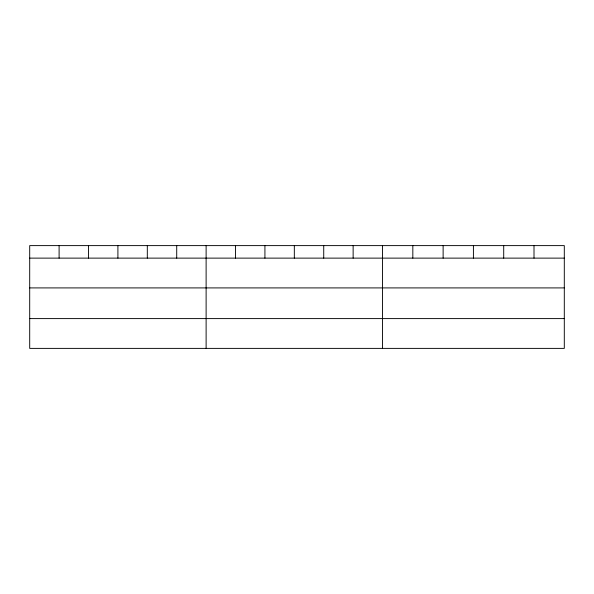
<?xml version="1.0" encoding="UTF-8"?>
<svg xmlns="http://www.w3.org/2000/svg" width="594" height="594" viewBox="0 0 594 594"><rect width="100%" height="100%" fill="white"/><g stroke="black" fill="none" stroke-linecap="round" stroke-linejoin="round"><path stroke-width="0.89" d="M564.3 287.912L564.3 245.612L29.7 245.612L29.7 348.388L564.3 348.388L564.3 287.912L29.7 287.912M29.7 258.123L564.3 258.123M29.7 318.599L564.3 318.599M534.006 245.612L534.006 258.123M503.712 245.612L503.712 258.123M473.418 245.612L473.418 258.123M443.124 245.612L443.124 258.123M412.83 245.612L412.83 258.123M382.536 245.612L382.536 348.388M353.133 245.612L353.133 258.123M323.73 245.612L323.73 258.123M294.327 245.612L294.327 258.123M264.924 245.612L264.924 258.123M235.521 245.612L235.521 258.123M206.118 245.612L206.118 348.388M176.715 245.612L176.715 258.123M147.312 245.612L147.312 258.123M117.909 245.612L117.909 258.123M88.506 245.612L88.506 258.123M59.103 245.612L59.103 258.123"/></g></svg>
